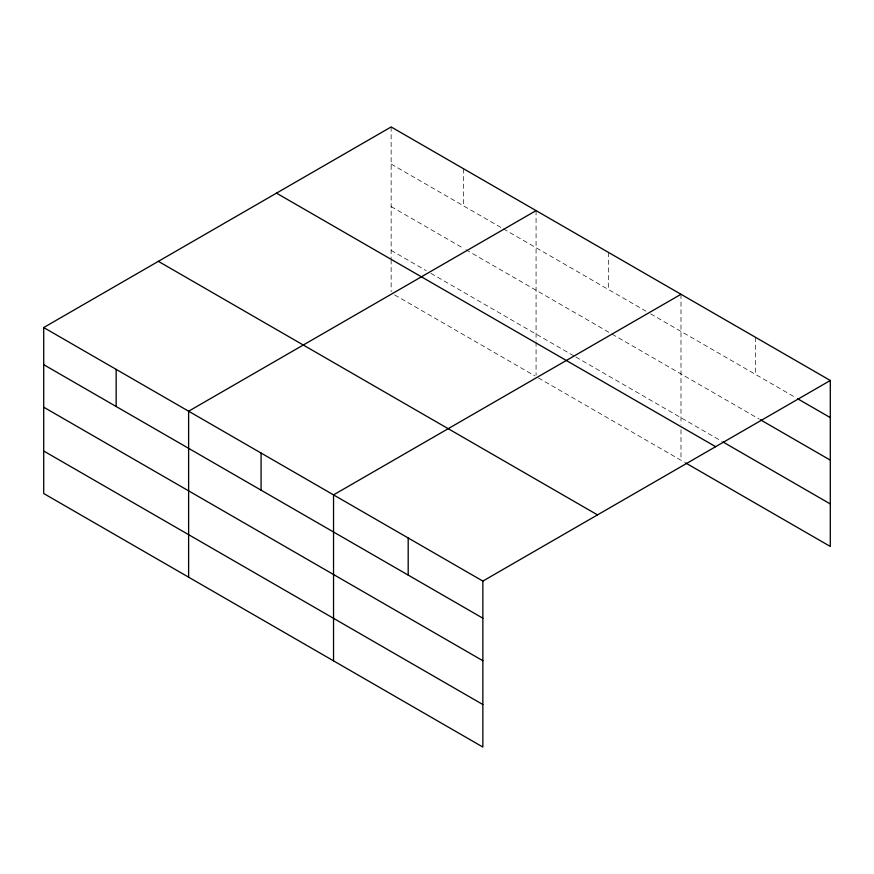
<?xml version="1.0" encoding="UTF-8"?>
<svg xmlns="http://www.w3.org/2000/svg" width="874" height="874" viewBox="0 0 874 874"><rect width="100%" height="100%" fill="white"/><g stroke="black" fill="none" stroke-linecap="round" stroke-linejoin="round"><path stroke-width="0.66" stroke-dasharray="4.37 3.28" d="M391.148 164.061L502.179 228.169M503.348 228.835L645.93 311.155M650.606 313.853L795.307 397.397M391.148 206.581L463.613 248.413M465.951 249.767L610.871 333.431M612.04 334.108L759.145 419.039M391.148 250.39L426.206 270.634M430.882 273.333L574.633 356.33M575.802 356.996L721.815 441.304M394.655 294.931L534.899 375.907M538.406 377.929L684.484 462.27M755.649 337.386L755.649 374.498M680.988 294.287L680.988 424.371M680.988 429.691L680.988 460.248M608.533 252.455L608.533 289.567M536.068 210.623L536.068 340.707M536.068 342.029L536.068 375.252M463.613 168.78L463.613 205.893M391.148 126.949L391.148 258.365M391.148 259.698L391.148 291.588"/><path stroke-width="1.31" d="M43.7 327.542L482.852 581.09L482.852 747.051L43.7 493.515L43.7 327.542L391.148 126.949L830.3 380.485L830.3 546.458L685.653 462.947M536.068 210.623L188.62 411.217L188.62 577.179M680.988 294.287L333.54 494.881L333.54 660.842M482.852 581.09L830.3 380.485M797.634 398.752L830.3 417.608M760.314 419.717L830.3 460.128M722.984 441.971L830.3 503.937M276.49 193.143L715.642 446.69M158.358 261.348L597.51 514.895M43.7 364.666L482.852 618.202M43.7 407.186L482.852 660.722M43.7 450.995L482.852 704.531M408.191 537.991L408.191 575.103M261.075 453.049L261.075 490.161M116.155 369.385L116.155 406.497"/></g></svg>
